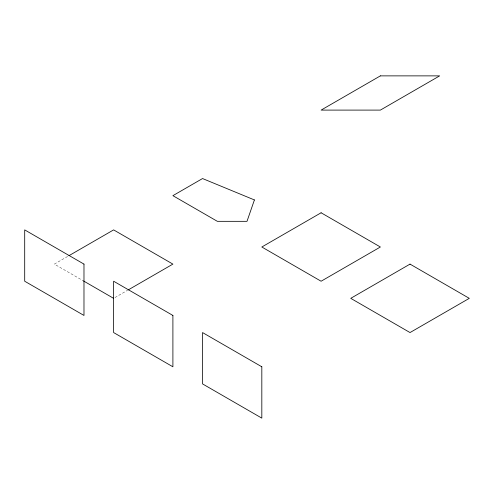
<?xml version="1.0" encoding="UTF-8"?>
<svg xmlns="http://www.w3.org/2000/svg" width="494" height="494" viewBox="0 0 494 494"><rect width="100%" height="100%" fill="white"/><g stroke="black" fill="none" stroke-linecap="round" stroke-linejoin="round"><path stroke-width="0.37" stroke-dasharray="2.47 1.85" d="M67.659 256.423L54.34 264.111L83.647 281.03M114.954 297.567L127.606 290.262"/><path stroke-width="0.74" d="M68.993 255.651L113.62 229.889L172.9 264.111L128.273 289.879M83.647 281.03L113.62 298.339M254.41 199.94L247 221.331L217.36 221.331L172.9 195.661L202.54 178.55L254.41 199.94M380.38 75.872L321.1 110.1L380.38 110.1L439.66 75.872L380.38 75.872M321.1 212.778L261.82 247L321.1 281.228L380.38 247L321.1 212.778M410.02 264.111L350.74 298.339L410.02 332.561L469.3 298.339L410.02 264.111M83.98 264.111L24.7 229.889L24.7 281.228L83.98 315.45L83.98 264.111M172.9 315.45L113.62 281.222L113.62 332.561L172.9 366.789L172.9 315.45M261.82 366.789L202.54 332.561L202.54 383.9L261.82 418.128L261.82 366.789"/></g></svg>
